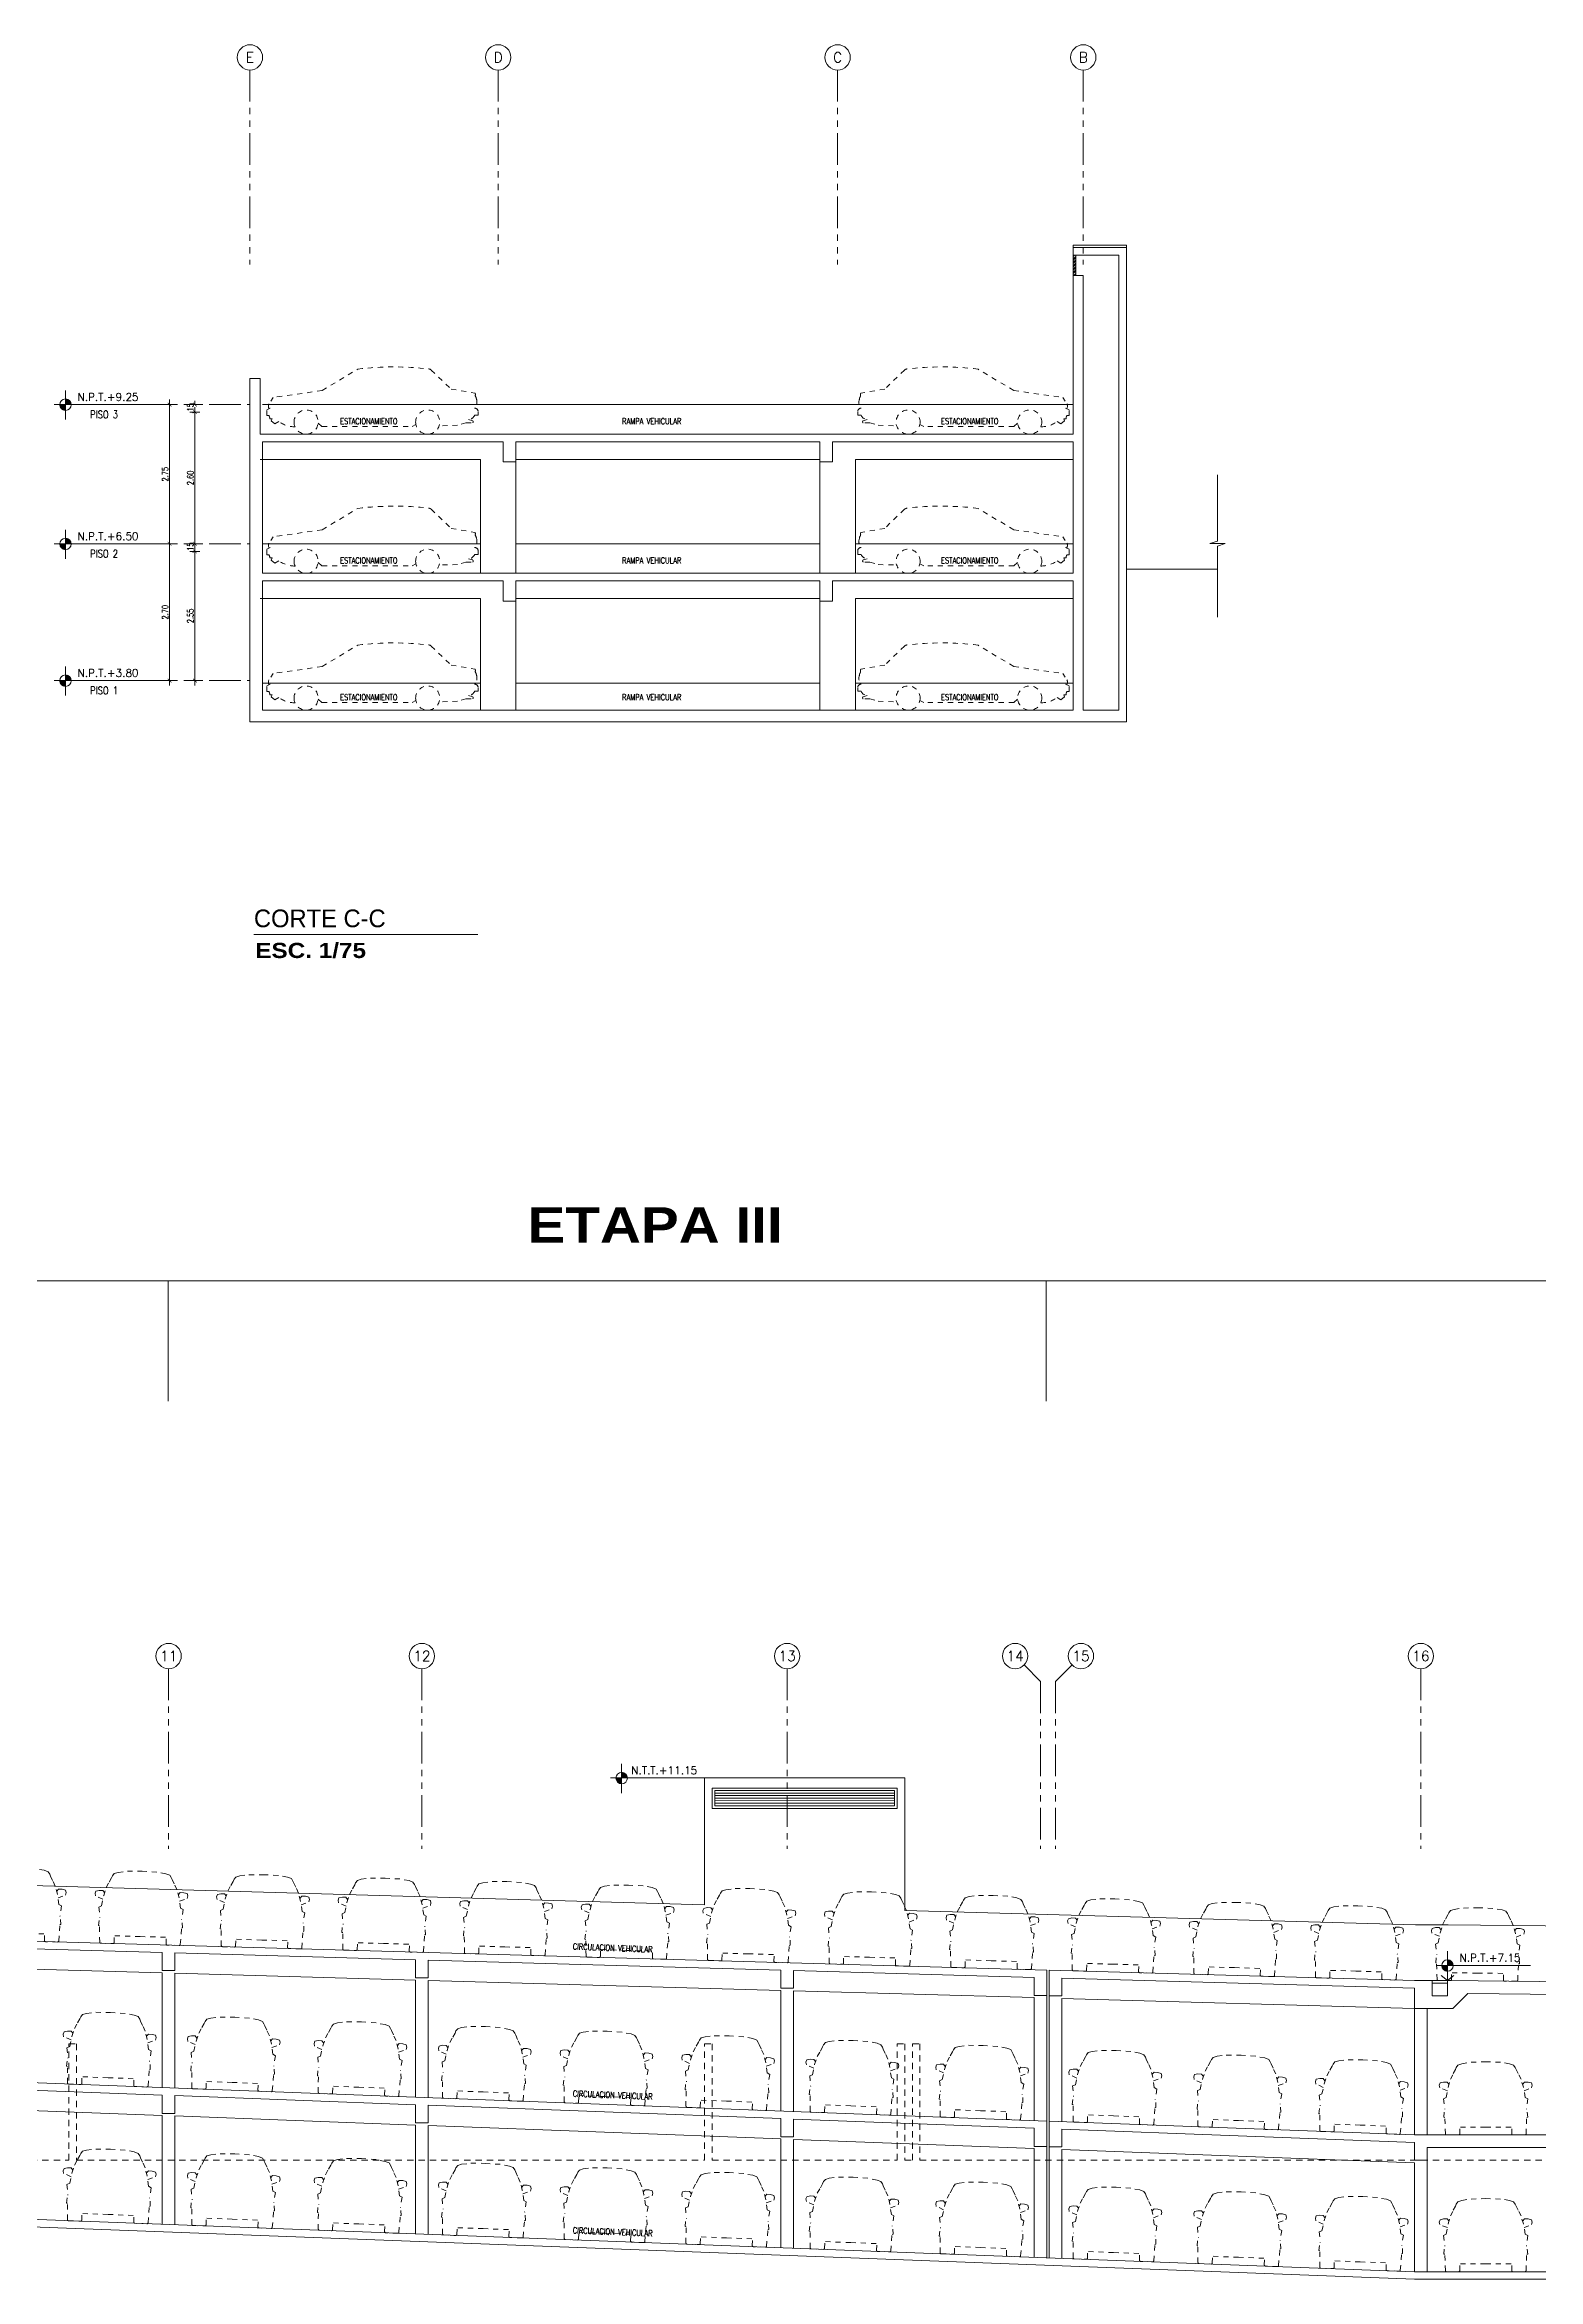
# Model space of a CAD drawing. Header units: millimetres. Extents: x 2085 to 2829, y 1347 to 1643.
# Drawn here: x 2321.36 to 2350.84, y 1374.29 to 1418.41 of the extents above; entities that cross this region are included whole.
import ezdxf
from ezdxf.enums import TextEntityAlignment as Align

# ---------------------------------------------------------------- set-up
doc = ezdxf.new("R2010")
doc.units = ezdxf.units.MM
for name, pattern in [('HIDDEN2', [0.1875, 0.125, -0.0625]), ('PHANTOM', [2.5, 1.25, -0.25, 0.25, -0.25, 0.25, -0.25]), ('PHANTOM2', [1.25, 0.625, -0.125, 0.125, -0.125, 0.125, -0.125])]:
    doc.linetypes.add(name, pattern=pattern)
doc.layers.get('0').update_dxf_attribs({"color": 251, "lineweight": 9})
doc.layers.get('DEFPOINTS').update_dxf_attribs({"color": 251, "lineweight": 9})
for name, color, linetype, lineweight in [('A-BARANDAS', 251, 'Continuous', 9), ('A-COTAS EXT', 251, 'Continuous', 9), ('A-EJES', 251, 'PHANTOM', 9), ('A-HATCH', 251, 'Continuous', 9), ('A-LINEAS', 251, 'Continuous', 9), ('A-MURO BAJO', 251, 'Continuous', 9), ('A-MUROS', 251, 'Continuous', 9), ('A-NIVELES-NPT', 251, 'Continuous', 9), ('A-PROYECCIONES', 251, 'HIDDEN2', 9), ('A-TEXTO-AMBIENTES', 251, 'Continuous', 9), ('A-TEXTO-TITULOS', 251, 'Continuous', 9)]:
    doc.layers.add(name, color=color, linetype=linetype, lineweight=lineweight)
doc.layers.add('A-ETAPAS', color=251, linetype='Continuous', lineweight=9, plot=False)
doc.styles.add('R160-75', font='ariblk.ttf', dxfattribs={"height": 0.6})
doc.styles.add('R175-75', font='GOTHIC.TTF', dxfattribs={"height": 0.4})
doc.styles.add('R80', font='romans.shx', dxfattribs={"width": 0.8, "oblique": 15, "height": 0.1})
doc.styles.add('ROMANS', font='romans.shx', dxfattribs={"width": 0.8})
doc.styles.add('TXT_COTAS', font='romans.shx', dxfattribs={"width": 0.8})
doc.dimstyles.new('DLP-COTA 75', dxfattribs={"dimtxt": 0.11, "dimasz": 0.075, "dimexe": 0.1, "dimexo": 0.1, "dimgap": 0.03, "dimtad": 2, "dimzin": 4, "dimdsep": 46, "dimtxsty": 'TXT_COTAS', "dimblk": 'ARCHTICK', "dimcen": 0, "dimdle": 0.1, "dimclrd": 256, "dimclre": 256, "dimclrt": 2, "dimadec": 0, "dimazin": 0, "dimtfac": 1, "dimtix": 1, "dimtofl": 0, "dimtmove": 2, "dimatfit": 3, "dimfxl": 0.1, "dimfxlon": 1, "dimtolj": 1, "dimtzin": 0, "dimlwd": 9, "dimlwe": 9, "dimarcsym": 0})

# ---------------------------------------------------------------- blocks, each defined once
blk = doc.blocks.new('A$C69A92EB5')
at = {"layer": 'A-PROYECCIONES', "color": 252, "ltscale": 0.7}
for p, q in [((-1.245, 1.117), (-1.639, 0.74)), ((0.908, 0.712), (0.204, 1.134)), ((-1.639, 0.74), (-2.108, 0.662)), ((0.908, 0.712), (1.876, 0.575)), ((1.923, 0.5), (1.876, 0.575)), ((-2.172, 0.294), (-2.172, 0.223)), ((-2.102, 0.223), (-2.172, 0.223)), ((-1.982, 0.141), (-2.064, 0.116)), ((-1.932, 0.074), (-2.064, 0.074)), ((-1.932, 0.074), (-1.766, 0.025)), ((-1.766, 0.025), (-1.402, 0.016)), ((-0.868, 0), (-0.944, 0.041)), ((0.911, 0), (-0.868, 0)), ((0.911, 0), (0.987, 0.067)), ((1.766, 0.1), (1.839, 0.056)), ((1.839, 0.056), (1.913, 0.115)), ((1.913, 0.115), (1.895, 0.156)), ((1.942, 0.156), (1.895, 0.156)), ((2.001, 0.328), (1.932, 0.363)), ((1.962, 0.221), (2.001, 0.221)), ((2.001, 0.221), (2.001, 0.328))]:
    blk.add_line(p, q, dxfattribs=at)
for centre in [(-1.176, 0.09), (1.224, 0.09)]:
    blk.add_circle(centre, 0.238, dxfattribs=at)
for centre, radius, start, end in [((-1.195, 1.068), 0.07, 96.8241, 135.38), ((-0.512, -4.644), 5.823, 82.9344, 96.8241), ((-1.98, 0.481), 0.169, 160.2802, 223.6862), ((-2, 0.525), 0.139, 143.2856, 174.5745), ((-2.065, 0.631), 0.0529, 144.5797, 206.5352), ((1.843, 0.404), 0.125, 334.4822, 50.1738), ((-2.102, 0.294), 0.07, 90, 180), ((-1.982, 0.27), 0.129, 201.1239, 270), ((-2.047, 0.095), 0.0269, 129.8126, 230.1874), ((1.442, 0.555), 0.559, 270, 305.3582), ((2.056, 0.156), 0.115, 145.5522, 179.8152)]:
    blk.add_arc(centre, radius, start, end, dxfattribs=at)
blk = doc.blocks.new('_ArchTick')
at = {"color": 0, "linetype": 'ByBlock', "const_width": 0.15}
blk.add_lwpolyline([(-0.5, -0.5), (0.5, 0.5)], dxfattribs=at)
blk = doc.blocks.new('*D132')
at = {"layer": 'A-COTAS EXT', "lineweight": 9, "transparency": 16777216}
for p, q in [((2323.921, 1411.306), (2323.721, 1411.306)), ((2323.821, 1408.456), (2323.821, 1411.406)), ((2323.921, 1408.556), (2323.721, 1408.556))]:
    blk.add_line(p, q, dxfattribs=at)
at = {"layer": 'DEFPOINTS', "color": 0, "transparency": 16777216}
for p in [(2323.821, 1411.306), (2324.221, 1411.306), (2325.408, 1408.556, 0)]:
    blk.add_point(p, dxfattribs=at)
at = {"layer": 'A-COTAS EXT', "lineweight": 9, "transparency": 16777216, "xscale": 0.075, "yscale": 0.075, "zscale": 0.075}
for p, rotation in [((2323.821, 1411.306), 90), ((2323.821, 1408.556), 270)]:
    blk.add_blockref('_ArchTick', p, dxfattribs=dict(at, rotation=rotation))
at = {"layer": 'A-COTAS EXT', "color": 2, "transparency": 16777216, "insert": (2323.731, 1409.931), "char_height": 0.12, "attachment_point": 5, "rotation": 90, "style": 'TXT_COTAS'}
blk.add_mtext('\\A1;2.75', dxfattribs=at)
blk = doc.blocks.new('*D133')
at = {"layer": 'A-COTAS EXT', "lineweight": 9, "transparency": 16777216}
for p, q in [((2324.421, 1411.156), (2324.221, 1411.156)), ((2324.321, 1408.456), (2324.321, 1411.256)), ((2324.421, 1408.556), (2324.221, 1408.556))]:
    blk.add_line(p, q, dxfattribs=at)
at = {"layer": 'DEFPOINTS', "color": 0, "transparency": 16777216}
for p in [(2324.321, 1411.156), (2325.371, 1411.156, 0), (2325.408, 1408.556, 0)]:
    blk.add_point(p, dxfattribs=at)
at = {"layer": 'A-COTAS EXT', "lineweight": 9, "transparency": 16777216, "xscale": 0.075, "yscale": 0.075, "zscale": 0.075}
for p, rotation in [((2324.321, 1411.156), 90), ((2324.321, 1408.556), 270)]:
    blk.add_blockref('_ArchTick', p, dxfattribs=dict(at, rotation=rotation))
at = {"layer": 'A-COTAS EXT', "color": 2, "transparency": 16777216, "insert": (2324.231, 1409.856), "char_height": 0.12, "attachment_point": 5, "rotation": 90, "style": 'TXT_COTAS'}
blk.add_mtext('\\A1;2.60', dxfattribs=at)
blk = doc.blocks.new('*D134')
at = {"layer": 'A-COTAS EXT', "lineweight": 9, "transparency": 16777216}
for p, q in [((2324.421, 1411.306), (2324.221, 1411.306)), ((2324.421, 1411.156), (2324.221, 1411.156)), ((2324.321, 1411.306), (2324.321, 1411.381)), ((2324.321, 1411.156), (2324.321, 1411.081))]:
    blk.add_line(p, q, dxfattribs=at)
at = {"layer": 'DEFPOINTS', "color": 0, "transparency": 16777216}
for p in [(2324.321, 1411.306), (2325.361, 1411.306, 0), (2325.371, 1411.156, 0)]:
    blk.add_point(p, dxfattribs=at)
at = {"layer": 'A-COTAS EXT', "lineweight": 9, "transparency": 16777216, "xscale": 0.075, "yscale": 0.075, "zscale": 0.075}
for p, rotation in [((2324.321, 1411.306), 270), ((2324.321, 1411.156), 90)]:
    blk.add_blockref('_ArchTick', p, dxfattribs=dict(at, rotation=rotation))
at = {"layer": 'A-COTAS EXT', "color": 2, "transparency": 16777216, "insert": (2324.231, 1411.231), "char_height": 0.12, "attachment_point": 5, "rotation": 90, "style": 'TXT_COTAS'}
blk.add_mtext('\\A1;.15', dxfattribs=at)
blk = doc.blocks.new('*D135')
at = {"layer": 'A-COTAS EXT', "lineweight": 9, "transparency": 16777216}
for p, q in [((2323.921, 1408.556), (2323.721, 1408.556)), ((2323.821, 1405.756), (2323.821, 1408.656)), ((2323.921, 1405.856), (2323.721, 1405.856))]:
    blk.add_line(p, q, dxfattribs=at)
at = {"layer": 'DEFPOINTS', "color": 0, "transparency": 16777216}
for p in [(2323.821, 1408.556), (2324.22, 1408.556), (2324.663, 1405.856)]:
    blk.add_point(p, dxfattribs=at)
at = {"layer": 'A-COTAS EXT', "lineweight": 9, "transparency": 16777216, "xscale": 0.075, "yscale": 0.075, "zscale": 0.075}
for p, rotation in [((2323.821, 1408.556), 90), ((2323.821, 1405.856), 270)]:
    blk.add_blockref('_ArchTick', p, dxfattribs=dict(at, rotation=rotation))
at = {"layer": 'A-COTAS EXT', "color": 2, "transparency": 16777216, "insert": (2323.731, 1407.206), "char_height": 0.12, "attachment_point": 5, "rotation": 90, "style": 'TXT_COTAS'}
blk.add_mtext('\\A1;2.70', dxfattribs=at)
blk = doc.blocks.new('*D136')
at = {"layer": 'A-COTAS EXT', "lineweight": 9, "transparency": 16777216}
for p, q in [((2324.321, 1405.756), (2324.321, 1408.506)), ((2324.421, 1408.406), (2324.221, 1408.406)), ((2324.421, 1405.856), (2324.221, 1405.856))]:
    blk.add_line(p, q, dxfattribs=at)
at = {"layer": 'DEFPOINTS', "color": 0, "transparency": 16777216}
for p in [(2324.321, 1408.406), (2325.408, 1408.406), (2324.663, 1405.856)]:
    blk.add_point(p, dxfattribs=at)
at = {"layer": 'A-COTAS EXT', "lineweight": 9, "transparency": 16777216, "xscale": 0.075, "yscale": 0.075, "zscale": 0.075}
for p, rotation in [((2324.321, 1408.406), 90), ((2324.321, 1405.856), 270)]:
    blk.add_blockref('_ArchTick', p, dxfattribs=dict(at, rotation=rotation))
at = {"layer": 'A-COTAS EXT', "color": 2, "transparency": 16777216, "insert": (2324.231, 1407.131), "char_height": 0.12, "attachment_point": 5, "rotation": 90, "style": 'TXT_COTAS'}
blk.add_mtext('\\A1;2.55', dxfattribs=at)
blk = doc.blocks.new('*D137')
at = {"layer": 'A-COTAS EXT', "lineweight": 9, "transparency": 16777216}
for p, q in [((2324.421, 1408.556), (2324.221, 1408.556)), ((2324.321, 1408.556), (2324.321, 1408.631)), ((2324.421, 1408.406), (2324.221, 1408.406)), ((2324.321, 1408.406), (2324.321, 1408.331))]:
    blk.add_line(p, q, dxfattribs=at)
at = {"layer": 'DEFPOINTS', "color": 0, "transparency": 16777216}
for p in [(2324.321, 1408.556), (2325.408, 1408.556), (2325.408, 1408.406)]:
    blk.add_point(p, dxfattribs=at)
at = {"layer": 'A-COTAS EXT', "lineweight": 9, "transparency": 16777216, "xscale": 0.075, "yscale": 0.075, "zscale": 0.075}
for p, rotation in [((2324.321, 1408.556), 270), ((2324.321, 1408.406), 90)]:
    blk.add_blockref('_ArchTick', p, dxfattribs=dict(at, rotation=rotation))
at = {"layer": 'A-COTAS EXT', "color": 2, "transparency": 16777216, "insert": (2324.231, 1408.481), "char_height": 0.12, "attachment_point": 5, "rotation": 90, "style": 'TXT_COTAS'}
blk.add_mtext('\\A1;.15', dxfattribs=at)
blk = doc.blocks.new('SIM NIVEL PLANTA')
at = {"linetype": 'Continuous'}
h = blk.add_hatch(dxfattribs=at)
h.set_pattern_fill('_USER', color=256, scale=0.099996, angle=45, style=0, pattern_type=0)
h.set_pattern_definition([(45, (35396.10581, 26516.4892), (-0.0707080889, 0.0707080889), [])])
h.paths.add_polyline_path([(-17.03, 0), (-15.53, 0, 0.409209), (-17.03, 1.47)])
h.paths.add_polyline_path([(-18.53, 0, 0.419236), (-17.03, -1.53), (-17.03, 0)])
for p, q in [((4.81, 0), (-20, 0)), ((-17.03, -3.97), (-17.03, 3.72))]:
    blk.add_line(p, q)
blk.add_circle((-17.03, -0.03), 1.5, dxfattribs=at)
at = {"style": 'R80'}
blk.add_attdef('N.P.T.+0.00', text='', height=2.03, dxfattribs=at).set_placement((-5.83, 2.01), align=Align.MIDDLE_CENTER)
blk = doc.blocks.new('A$C056D72B4')
at = {"layer": 'A-PROYECCIONES', "color": 252, "ltscale": 0.7}
for p, q in [((0.055, 1.295), (0.074, 1.336)), ((0.074, 1.336), (0.106, 1.382)), ((0.106, 1.382), (0.183, 1.408)), ((0.183, 1.408), (0.364, 1.436)), ((0.364, 1.436), (0.655, 1.444)), ((0.945, 1.436), (0.655, 1.444)), ((1.127, 1.408), (0.945, 1.436)), ((-0.262, 0.982), (-0.248, 1.027)), ((-0.251, 0.931), (-0.262, 0.982)), ((-0.103, 0.872), (-0.251, 0.931)), ((-0.248, 1.027), (-0.181, 1.043)), ((-0.181, 1.043), (-0.109, 1.044)), ((-0.125, 0.74), (-0.089, 0.943)), ((-0.109, 1.044), (-0.076, 1.004)), ((-0.089, 0.943), (-0.043, 1.101)), ((-0.043, 1.101), (0.013, 1.213)), ((0.013, 1.213), (0.055, 1.295)), ((1.434, 0.74), (1.398, 0.943)), ((1.412, 0.872), (1.561, 0.931)), ((1.557, 1.027), (1.49, 1.043)), ((1.571, 0.982), (1.557, 1.027)), ((1.571, 0.982), (1.561, 0.931)), ((-0.125, 0.74), (-0.177, 0.714)), ((-0.177, 0.714), (-0.151, 0.507)), ((-0.173, 0.349), (-0.161, 0.507)), ((1.434, 0.74), (1.487, 0.714)), ((1.487, 0.714), (1.46, 0.507)), ((1.482, 0.349), (1.47, 0.507)), ((-0.154, 0.344), (-0.173, 0.349)), ((-0.141, 0.022), (-0.154, 0.344)), ((-0.12, 0), (0.12, 0)), ((0.141, 0.023), (0.141, 0.156)), ((0.655, 0.154), (0.141, 0.154)), ((0.655, 0.154), (1.168, 0.154)), ((1.168, 0.023), (1.168, 0.156)), ((1.429, 0), (1.189, 0)), ((1.451, 0.022), (1.463, 0.344)), ((1.463, 0.344), (1.482, 0.349))]:
    blk.add_line(p, q, dxfattribs=at)
for points in [[(1.398, 0.943), (1.352, 1.101), (1.296, 1.213), (1.254, 1.295), (1.236, 1.336), (1.203, 1.382), (1.127, 1.408)], [(1.419, 1.044), (1.385, 1.004)], [(1.49, 1.043), (1.419, 1.044)]]:
    blk.add_lwpolyline(points, dxfattribs=at)
for centre, start_param, end_param in [((-0.12, 0.023), 1.612306, 3.141593), ((0.12, 0.023), 3.141593, 4.712389), ((1.189, 0.023), 1.570796, 3.141593), ((1.429, 0.023), 3.141593, 4.67088)]:
    blk.add_ellipse(centre, major_axis=(0, 0.0225), ratio=0.942777, start_param=start_param, end_param=end_param, dxfattribs=at)
blk = doc.blocks.new('FASA')
at = {"layer": 'A-MURO BAJO'}
h = blk.add_hatch(dxfattribs=at)
h.set_pattern_fill('_USER', color=8, scale=0.05, pattern_type=0)
h.set_pattern_definition([(0, (-226558.08334, -8188143.56217), (0, 0.05), [])])
h.paths.add_polyline_path([(-43.964, -10.068), (-40.414, -10.068), (-40.414, -10.368), (-43.964, -10.368)])
at = {"layer": 'A-EJES', "linetype": 'PHANTOM2'}
for p, q in [((-37.858, -7.587), (-37.535, -7.91)), ((-36.912, -7.587), (-37.235, -7.91))]:
    blk.add_line(p, q, dxfattribs=at)
for points in [[(-54.745, -7.657), (-54.745, -11.216)], [(-49.745, -7.657), (-49.745, -11.216)], [(-42.535, -7.657), (-42.535, -11.216)], [(-37.535, -7.91), (-37.535, -11.216)], [(-37.235, -7.91), (-37.235, -11.216)], [(-30.025, -7.657), (-30.025, -11.216)]]:
    blk.add_lwpolyline(points, dxfattribs=at)
at = {"layer": 'A-EJES', "linetype": 'Continuous'}
for centre in [(-54.745, -7.41), (-49.745, -7.41), (-42.535, -7.41), (-38.035, -7.41), (-36.735, -7.41), (-30.025, -7.41)]:
    blk.add_circle(centre, 0.25, dxfattribs=at)
at = {"layer": 'A-ETAPAS'}
for points in [[(-76.562, -2.378), (-76.562, 0), (-54.757, 0), (-54.757, -2.378)], [(-54.757, -2.378), (-54.757, 0), (-37.422, 0), (-37.422, -2.378)], [(-37.422, -2.378), (-37.422, 0), (0, 0), (0, -2.378)]]:
    blk.add_lwpolyline(points, dxfattribs=at)
at = {"layer": 'A-MURO BAJO'}
for p, q in [((-54.87, -13.666), (-54.87, -15.932, 0)), ((-54.62, -13.673), (-54.62, -15.941, 0)), ((-49.87, -13.808), (-49.87, -16.121, 0)), ((-49.62, -13.815), (-49.62, -16.131, 0)), ((-42.66, -14.013), (-42.66, -16.394, 0)), ((-42.41, -14.02), (-42.41, -16.404, 0)), ((-37.41, -14.112), (-37.41, -16.595, 0)), ((-37.66, -14.155), (-37.66, -16.586, 0)), ((-37.36, -14.12), (-37.36, -16.595, 0)), ((-37.11, -14.171), (-37.11, -16.604, 0)), ((-30.15, -14.318), (-30.15, -16.868, 0)), ((-29.9, -14.368), (-29.9, -16.868, 0)), ((-54.87, -16.482), (-54.87, -18.632, 0)), ((-54.62, -16.492), (-54.62, -18.641, 0)), ((-49.87, -16.672), (-49.87, -18.821, 0)), ((-49.62, -16.681), (-49.62, -18.831, 0)), ((-42.66, -16.945), (-42.66, -19.094, 0)), ((-42.41, -16.954), (-42.41, -19.104, 0)), ((-37.66, -17.134), (-37.66, -19.284, 0)), ((-37.41, -17.093), (-37.41, -19.293, 0)), ((-37.36, -17.104), (-37.36, -19.295, 0)), ((-37.11, -17.155), (-37.11, -19.304, 0)), ((-30.15, -17.418), (-30.15, -19.568, 0)), ((-29.9, -17.368), (-29.9, -19.568, 0))]:
    blk.add_line(p, q, dxfattribs=at)
at = {"layer": 'A-MURO BAJO', "color": 6}
blk.add_lwpolyline([(-44.164, -12.32), (-44.164, -9.818), (-40.214, -9.818), (-40.214, -12.432)], dxfattribs=at)
at = {"layer": 'A-MURO BAJO', "color": 8}
for points in [[(-44.014, -10.018), (-40.364, -10.018), (-40.364, -10.418), (-44.014, -10.418)], [(-43.964, -10.068), (-40.414, -10.068), (-40.414, -10.368), (-43.964, -10.368)]]:
    blk.add_lwpolyline(points, close=True, dxfattribs=at)
at = {"layer": 'A-MURO BAJO', "color": 6, "elevation": 0}
for points in [[(-69.14, -11.818), (-61.814, -11.818), (-44.164, -12.32)], [(-40.214, -12.432), (-30.134, -12.718), (-29.488, -12.718), (-25.025, -12.766)]]:
    blk.add_lwpolyline(points, dxfattribs=at)
at = {"layer": 'A-MURO BAJO', "elevation": 0}
for points in [[(-61.83, -13.468), (-54.87, -13.666)], [(-54.62, -13.673), (-49.87, -13.808)], [(-49.62, -13.815), (-42.66, -14.013)], [(-42.41, -14.02), (-37.66, -14.155)], [(-37.11, -14.171), (-30.158, -14.368), (-30.15, -14.368)], [(-61.83, -16.218), (-54.87, -16.482)], [(-54.62, -16.492), (-49.87, -16.672)], [(-49.62, -16.681), (-42.66, -16.945)], [(-42.41, -16.954), (-37.66, -17.134)], [(-37.11, -17.155), (-30.16, -17.418), (-30.15, -17.418)]]:
    blk.add_lwpolyline(points, dxfattribs=at)
at = {"layer": 'A-MURO BAJO', "color": 3, "elevation": 0}
for points in [[(-29.8, -13.818), (-29.501, -13.818)], [(-29.8, -13.868), (-29.501, -13.868)]]:
    blk.add_lwpolyline(points, dxfattribs=at)
at = {"layer": 'A-MUROS', "elevation": 0}
for points in [[(-62.18, -12.918), (-61.83, -12.918), (-37.41, -13.612)], [(-61.83, -13.068), (-54.87, -13.266)], [(-54.62, -13.273), (-54.62, -13.623), (-54.87, -13.623), (-54.87, -13.266)], [(-54.62, -13.273), (-49.87, -13.408)], [(-49.62, -13.415), (-49.62, -13.765), (-49.87, -13.765), (-49.87, -13.408)], [(-49.62, -13.415), (-42.66, -13.613)], [(-42.41, -13.62), (-42.41, -13.97), (-42.66, -13.97), (-42.66, -13.613)], [(-42.41, -13.62), (-37.66, -13.755)], [(-37.41, -13.612), (-37.41, -14.112), (-37.66, -14.112), (-37.66, -13.755)], [(-37.36, -13.613), (-30.15, -13.818), (-29.8, -13.818)], [(-37.11, -13.77), (-37.11, -14.12), (-37.36, -14.12), (-37.36, -13.613)], [(-37.11, -13.77), (-30.152, -13.968), (-30.15, -13.968)], [(-29.101, -14.072), (-29.396, -14.368), (-30.15, -14.368), (-30.15, -13.968)], [(-29.8, -13.818), (-29.8, -14.118), (-29.5, -14.118), (-29.5, -13.818)], [(-29.5, -13.818), (-1.71, -14.118)], [(-29.101, -14.072), (-22.94, -14.139)], [(-28.853, -13.825), (-28.853, -13.825)], [(-76.5, -15.668), (-61.83, -15.668), (-37.41, -16.593)], [(-61.83, -15.818), (-54.87, -16.082)], [(-54.62, -16.091), (-54.62, -16.441), (-54.87, -16.441), (-54.87, -16.082)], [(-54.62, -16.091), (-49.87, -16.271)], [(-49.62, -16.281), (-49.62, -16.631), (-49.87, -16.631), (-49.87, -16.271)], [(-49.62, -16.281), (-42.66, -16.544)], [(-42.41, -16.554), (-42.41, -16.904), (-42.66, -16.904), (-42.66, -16.544)], [(-42.41, -16.554), (-37.66, -16.734)], [(-37.41, -16.593), (-37.41, -17.093), (-37.66, -17.093), (-37.66, -16.734)], [(-37.36, -16.595), (-30.15, -16.868), (-0.213, -16.868)], [(-37.11, -16.755), (-37.11, -17.104), (-37.36, -17.104), (-37.36, -16.595)], [(-37.11, -16.755), (-30.153, -17.018), (-30.15, -17.018)], [(-119.93, -17.168), (-107.92, -17.168), (-76.8, -18.368), (-61.83, -18.368), (-30.15, -19.568), (1.601, -19.568)], [(-29.9, -17.118), (-29.9, -17.368), (-30.15, -17.368), (-30.15, -17.018)], [(-29.9, -17.118), (-22.94, -17.118)], [(-60.593, -18.565), (-30.153, -19.718), (1.601, -19.718)]]:
    blk.add_lwpolyline(points, dxfattribs=at)
at = {"layer": 'A-NIVELES-NPT', "elevation": 0}
for points in [[(-29.5, -13.818), (-29.625, -13.719)], [(-29.5, -13.818), (-29.375, -13.719)]]:
    blk.add_lwpolyline(points, dxfattribs=at)
at = {"layer": 'DEFPOINTS', "linetype": 'HIDDEN2', "elevation": 0}
blk.add_lwpolyline([(-66.914, -17.368), (-56.714, -17.368), (-56.714, -15.068), (-56.564, -15.068), (-56.564, -17.368), (-44.164, -17.368), (-44.164, -15.068), (-44.014, -15.068), (-44.014, -17.368), (-40.364, -17.368), (-40.363, -15.068), (-40.214, -15.068), (-40.213, -17.368), (-40.064, -17.368), (-40.064, -15.068), (-39.914, -15.068), (-39.914, -17.368), (-27.514, -17.368)], dxfattribs=at)
for p, xscale, rotation in [((-57.056, -13.054), -0.9999999999999987, 358.3727255192122), ((-54.656, -13.122), -0.9999999999999987, 358.3727255192122), ((-52.256, -13.19), -0.9999999999999987, 358.3727255192122), ((-49.856, -13.258), -0.9999999999999987, 358.3727255192122), ((-47.456, -13.326), -0.9999999999999987, 358.3727255192122), ((-45.056, -13.395), -0.9999999999999987, 358.3727255192122), ((-42.656, -13.463), -0.9999999999999987, 358.3727255192122), ((-40.256, -13.531), -0.9999999999999987, 358.3727255192122), ((-37.856, -13.599), -0.9999999999999987, 358.3727255192122), ((-35.456, -13.667), -0.9999999999999987, 358.3727255192122), ((-33.056, -13.736), -0.9999999999999987, 358.3727255192122), ((-30.656, -13.804), -0.9999999999999987, 358.3727255192122), ((-28.255, -13.832), -0.9999999999999987, 359.3815044423857), ((-55.293, -15.916, 0), -1, 357.8307512339755), ((-52.841, -16.009, 0), -1, 357.8307512339755), ((-50.341, -16.103, 0), -1, 357.8307512339755), ((-47.888, -16.196, 0), -1, 357.8307512339755), ((-45.486, -16.287, 0), -1, 357.8307512339755), ((-43.083, -16.378, 0), -1, 357.8307512339755), ((-40.631, -16.471, 0), -1, 357.8307512339755), ((-38.068, -16.568, 0), -1, 357.8307512339755), ((-35.441, -16.668, 0), -1, 357.8307512339755), ((-32.976, -16.761, 0), -1, 357.8307512339755), ((-30.573, -16.852, 0), -1, 357.8307512339755), ((-28.09, -16.868, 0), -1, 2.599256809787676e-08), ((-55.293, -18.616, 0), -1, 357.8307512339755), ((-52.841, -18.709, 0), -1, 357.8307512339755), ((-50.341, -18.803, 0), -1, 357.8307512339755), ((-47.888, -18.896, 0), -1, 357.8307512339755), ((-45.486, -18.987, 0), -1, 357.8307512339755), ((-43.083, -19.078, 0), -1, 357.8307512339755), ((-40.631, -19.171, 0), -1, 357.8307512339755), ((-38.068, -19.268, 0), -1, 357.8307512339755), ((-35.441, -19.368, 0), -1, 357.8307512339755), ((-32.976, -19.461, 0), -1, 357.8307512339755), ((-30.573, -19.552, 0), -1, 357.8307512339755), ((-28.09, -19.568, 0), -1, 2.599256809787676e-08)]:
    blk.add_blockref('A$C056D72B4', p, dxfattribs=dict(xscale=xscale, rotation=rotation))
at = {"layer": 'A-NIVELES-NPT', "xscale": 0.075, "yscale": 0.075, "zscale": 0.075}
for p, values in [((-44.525, -9.818), {'N.P.T.+0.00': 'N.T.T.+11.15'}), ((-28.223, -13.52, 0), {'N.P.T.+0.00': 'N.P.T.+7.15'})]:
    blk.add_blockref('SIM NIVEL PLANTA', p, dxfattribs=at).add_auto_attribs(values)
at = {"layer": 'A-EJES', "color": 1, "linetype": 'Continuous', "style": 'ROMANS'}
for s, p in [('11', (-54.745, -7.41)), ('12', (-49.745, -7.41)), ('13', (-42.535, -7.41)), ('14', (-38.035, -7.41)), ('15', (-36.735, -7.41)), ('16', (-30.025, -7.41))]:
    blk.add_text(s, height=0.2, dxfattribs=at).set_placement(p, align=Align.MIDDLE_CENTER)
at = {"layer": 'A-ETAPAS', "style": 'R160-75'}
blk.add_text('ETAPA III', height=0.7, dxfattribs=at).set_placement((-45.142, 0.751), align=Align.CENTER)
at = {"layer": 'A-TEXTO-AMBIENTES', "style": 'ROMANS', "width": 0.8}
for p in [(-45.981, -13.234, 0), (-45.981, -16.14, 0), (-45.981, -18.84, 0)]:
    blk.add_text('CIRCULACION VEHICULAR', height=0.12, rotation=357.7917, dxfattribs=at).set_placement(p, align=Align.CENTER)

msp = doc.modelspace()

# ---------------------------------------------------------------- hatches: boundary and pattern name
at = {"layer": 'A-MURO BAJO'}
h = msp.add_hatch(dxfattribs=at)
h.set_pattern_fill('ANSI32', color=256, scale=0.005)
h.set_pattern_definition([(45, (-224231.686524, -8186746.821733), (-0.033675960454, 0.033675960454), []), (45, (-224231.664073, -8186746.821733), (-0.033675960454, 0.033675960454), [])])
h.paths.add_polyline_path([(2341.708, 1414.256), (2341.658, 1414.256), (2341.658, 1413.856), (2341.708, 1413.856)])

# ---------------------------------------------------------------- linework, layer by layer
for p, q in [((2325.658, 1411.306), (2341.658, 1411.306)), ((2325.658, 1408.556), (2329.958, 1408.556)), ((2330.658, 1408.556), (2336.658, 1408.556)), ((2337.358, 1408.556), (2341.658, 1408.556)), ((2325.658, 1405.806), (2329.958, 1405.806)), ((2330.658, 1405.806), (2336.658, 1405.806)), ((2337.358, 1405.806), (2341.658, 1405.806))]:
    msp.add_line(p, q)
at = {"layer": 'A-EJES', "ltscale": 0.5}
for p, q in [((2323.355, 1411.306), (2325.408, 1411.306)), ((2323.355, 1408.556), (2325.408, 1408.556)), ((2323.355, 1405.856), (2325.408, 1405.856))]:
    msp.add_line(p, q, dxfattribs=at)
at = {"layer": 'A-EJES', "linetype": 'PHANTOM2'}
for points in [[(2325.408, 1417.915), (2325.408, 1414.074)], [(2330.308, 1417.915), (2330.308, 1414.074)], [(2337.008, 1417.915), (2337.008, 1414.074)], [(2341.858, 1417.915), (2341.858, 1414.074)]]:
    msp.add_lwpolyline(points, dxfattribs=at)
at = {"layer": 'A-EJES', "linetype": 'Continuous'}
for centre in [(2325.408, 1418.162), (2330.308, 1418.162), (2337.008, 1418.162), (2341.858, 1418.162)]:
    msp.add_circle(centre, 0.25, dxfattribs=at)
at = {"layer": 'A-LINEAS', "linetype": 'Continuous'}
msp.add_lwpolyline([(2344.508, 1407.111), (2344.508, 1408.51), (2344.658, 1408.56), (2344.358, 1408.56), (2344.508, 1408.61), (2344.508, 1409.921)], dxfattribs=at)
at = {"layer": 'A-MURO BAJO'}
for p, q in [((2341.658, 1414.256), (2341.658, 1413.856)), ((2341.708, 1414.256), (2341.708, 1413.856)), ((2325.608, 1410.224), (2329.958, 1410.224)), ((2329.958, 1407.974), (2329.958, 1410.224)), ((2330.658, 1410.224), (2336.658, 1410.224)), ((2330.658, 1407.974), (2330.658, 1410.174)), ((2336.658, 1407.974), (2336.658, 1410.174)), ((2337.358, 1407.974), (2337.358, 1410.224)), ((2337.358, 1410.224), (2341.658, 1410.224)), ((2325.608, 1407.474), (2329.958, 1407.474)), ((2329.958, 1405.274), (2329.958, 1407.474)), ((2330.658, 1407.474), (2336.658, 1407.474)), ((2330.658, 1405.274), (2330.658, 1407.424)), ((2336.658, 1405.274), (2336.658, 1407.424)), ((2337.358, 1405.274), (2337.358, 1407.474)), ((2337.358, 1407.474), (2341.658, 1407.474))]:
    msp.add_line(p, q, dxfattribs=at)
msp.add_lwpolyline([(2341.658, 1414.406), (2341.658, 1414.456), (2342.708, 1414.456), (2342.708, 1414.406)], dxfattribs=at)
at = {"layer": 'A-MUROS'}
for p, q in [((2341.658, 1414.256), (2341.658, 1414.406)), ((2341.658, 1414.406), (2342.708, 1414.406)), ((2341.658, 1414.256), (2342.558, 1414.256)), ((2342.558, 1405.274), (2342.558, 1414.256)), ((2342.708, 1405.044), (2342.708, 1414.406)), ((2341.658, 1410.724), (2341.658, 1413.856)), ((2341.658, 1413.856), (2341.858, 1413.856)), ((2341.858, 1405.274), (2341.858, 1413.856)), ((2325.408, 1405.044), (2325.408, 1411.824)), ((2325.408, 1411.824), (2325.608, 1411.824)), ((2325.608, 1410.724), (2325.608, 1411.824)), ((2325.608, 1410.724), (2341.658, 1410.724)), ((2325.658, 1407.974), (2325.658, 1410.573)), ((2325.658, 1410.573), (2330.408, 1410.573)), ((2330.408, 1410.174), (2330.408, 1410.573)), ((2330.658, 1410.573), (2336.658, 1410.573)), ((2330.658, 1410.573), (2330.658, 1410.174)), ((2336.658, 1410.573), (2336.658, 1410.174)), ((2336.908, 1410.573), (2341.658, 1410.573)), ((2336.908, 1410.174), (2336.908, 1410.573)), ((2341.658, 1407.974), (2341.658, 1410.573)), ((2330.658, 1410.174), (2330.408, 1410.174)), ((2336.658, 1410.174), (2336.908, 1410.174)), ((2325.658, 1407.974), (2341.658, 1407.974)), ((2325.658, 1405.274), (2325.658, 1407.824)), ((2325.658, 1407.824), (2330.408, 1407.824)), ((2330.408, 1407.424), (2330.408, 1407.824)), ((2330.658, 1407.824), (2336.658, 1407.824)), ((2330.658, 1407.824), (2330.658, 1407.424)), ((2336.658, 1407.824), (2336.658, 1407.424)), ((2336.908, 1407.824), (2341.658, 1407.824)), ((2336.908, 1407.424), (2336.908, 1407.824)), ((2341.658, 1405.274), (2341.658, 1407.824)), ((2342.708, 1408.056), (2344.508, 1408.056)), ((2330.658, 1407.424), (2330.408, 1407.424)), ((2336.658, 1407.424), (2336.908, 1407.424)), ((2325.408, 1405.044), (2342.708, 1405.044)), ((2325.658, 1405.274), (2341.658, 1405.274)), ((2341.858, 1405.274), (2342.558, 1405.274))]:
    msp.add_line(p, q, dxfattribs=at)
at = {"layer": 'A-TEXTO-TITULOS', "color": 1}
msp.add_lwpolyline([(2325.486, 1400.84), (2329.905, 1400.84)], dxfattribs=at)

# ---------------------------------------------------------------- block references
at = {"layer": 'A-BARANDAS'}
msp.add_blockref('FASA', (2378.547, 1394.004, 0), dxfattribs=at)
at = {"layer": 'A-HATCH', "xscale": -1}
for p in [(2327.74, 1410.871, 0), (2327.74, 1408.121, 0), (2327.74, 1405.421, 0)]:
    msp.add_blockref('A$C69A92EB5', p, dxfattribs=at)
at = {"layer": 'A-HATCH'}
for p in [(2339.576, 1410.871, 0), (2339.576, 1408.121, 0), (2339.576, 1405.421, 0)]:
    msp.add_blockref('A$C69A92EB5', p, dxfattribs=at)
at = {"layer": 'A-NIVELES-NPT', "xscale": 0.075, "yscale": 0.075, "zscale": 0.075}
for p, values in [((2323.043, 1411.306), {'N.P.T.+0.00': 'N.P.T.+9.25'}), ((2323.043, 1408.556), {'N.P.T.+0.00': 'N.P.T.+6.50'}), ((2323.043, 1405.856), {'N.P.T.+0.00': 'N.P.T.+3.80'})]:
    msp.add_blockref('SIM NIVEL PLANTA', p, dxfattribs=at).add_auto_attribs(values)

# ---------------------------------------------------------------- texts
at = {"layer": 'A-EJES', "color": 1, "linetype": 'Continuous', "style": 'ROMANS'}
for s, p in [('E', (2325.408, 1418.162)), ('D', (2330.308, 1418.162)), ('C', (2337.008, 1418.162)), ('B', (2341.858, 1418.162))]:
    msp.add_text(s, height=0.2, dxfattribs=at).set_placement(p, align=Align.MIDDLE_CENTER)
at = {"layer": 'A-TEXTO-AMBIENTES', "style": 'ROMANS', "width": 0.8}
for s, p in [('ESTACIONAMIENTO', (2327.753, 1410.918)), ('RAMPA VEHICULAR ', (2333.371, 1410.918)), ('ESTACIONAMIENTO', (2339.616, 1410.918)), ('ESTACIONAMIENTO', (2327.753, 1408.168)), ('RAMPA VEHICULAR ', (2333.371, 1408.168)), ('ESTACIONAMIENTO', (2339.616, 1408.168)), ('ESTACIONAMIENTO', (2327.753, 1405.468)), ('RAMPA VEHICULAR ', (2333.371, 1405.468)), ('ESTACIONAMIENTO', (2339.616, 1405.468))]:
    msp.add_text(s, height=0.12, dxfattribs=at).set_placement(p, align=Align.CENTER)
at = {"layer": 'A-TEXTO-AMBIENTES', "char_height": 0.15, "width": 2.55621, "attachment_point": 5, "style": 'ROMANS'}
for s, insert in [('PISO 3', (2322.528, 1411.111, 0)), ('PISO 2', (2322.528, 1408.361, 0)), ('PISO 1', (2322.528, 1405.661, 0))]:
    msp.add_mtext(s, dxfattribs=dict(at, insert=insert))
at = {"layer": 'A-TEXTO-TITULOS', "color": 1, "insert": (2325.486, 1401.335, 0), "char_height": 0.35, "width": 3.60919, "attachment_point": 1, "style": 'R175-75'}
msp.add_mtext('CORTE C-C', dxfattribs=at)
at = {"layer": 'A-TEXTO-TITULOS', "color": 3, "insert": (2325.512, 1400.677, 0), "char_height": 0.3, "width": 10.72512, "attachment_point": 1, "style": 'R160-75'}
msp.add_mtext('ESC. 1/75', dxfattribs=at)

# ---------------------------------------------------------------- dimensions: what is measured, and where the dimension line sits
at = {"layer": 'A-COTAS EXT'}
for base, p1, p2, picture, middle in [((2323.821, 1411.306, 0), (2325.408, 1408.556), (2324.221, 1411.306, 0), '*D132', (2323.731, 1409.931, 0)), ((2324.321, 1411.306, 0), (2325.371, 1411.156, 0), (2325.361, 1411.306, 0), '*D134', (2324.231, 1411.231, 0)), ((2324.321, 1411.156, 0), (2325.408, 1408.556), (2325.371, 1411.156, 0), '*D133', (2324.231, 1409.856, 0)), ((2323.821, 1408.556), (2324.663, 1405.856), (2324.22, 1408.556), '*D135', (2323.731, 1407.206)), ((2324.321, 1408.556), (2325.408, 1408.406), (2325.408, 1408.556), '*D137', (2324.231, 1408.481)), ((2324.321, 1408.406), (2324.663, 1405.856), (2325.408, 1408.406), '*D136', (2324.231, 1407.131))]:
    dim = msp.add_linear_dim(base=base, p1=p1, p2=p2, angle=90, dimstyle='DLP-COTA 75', override={"dimtxt": 0.12}, dxfattribs=at)
    dim.commit()
    dim.dimension.update_dxf_attribs({"geometry": picture, "text_midpoint": middle})

doc.saveas('drawing.dxf')
